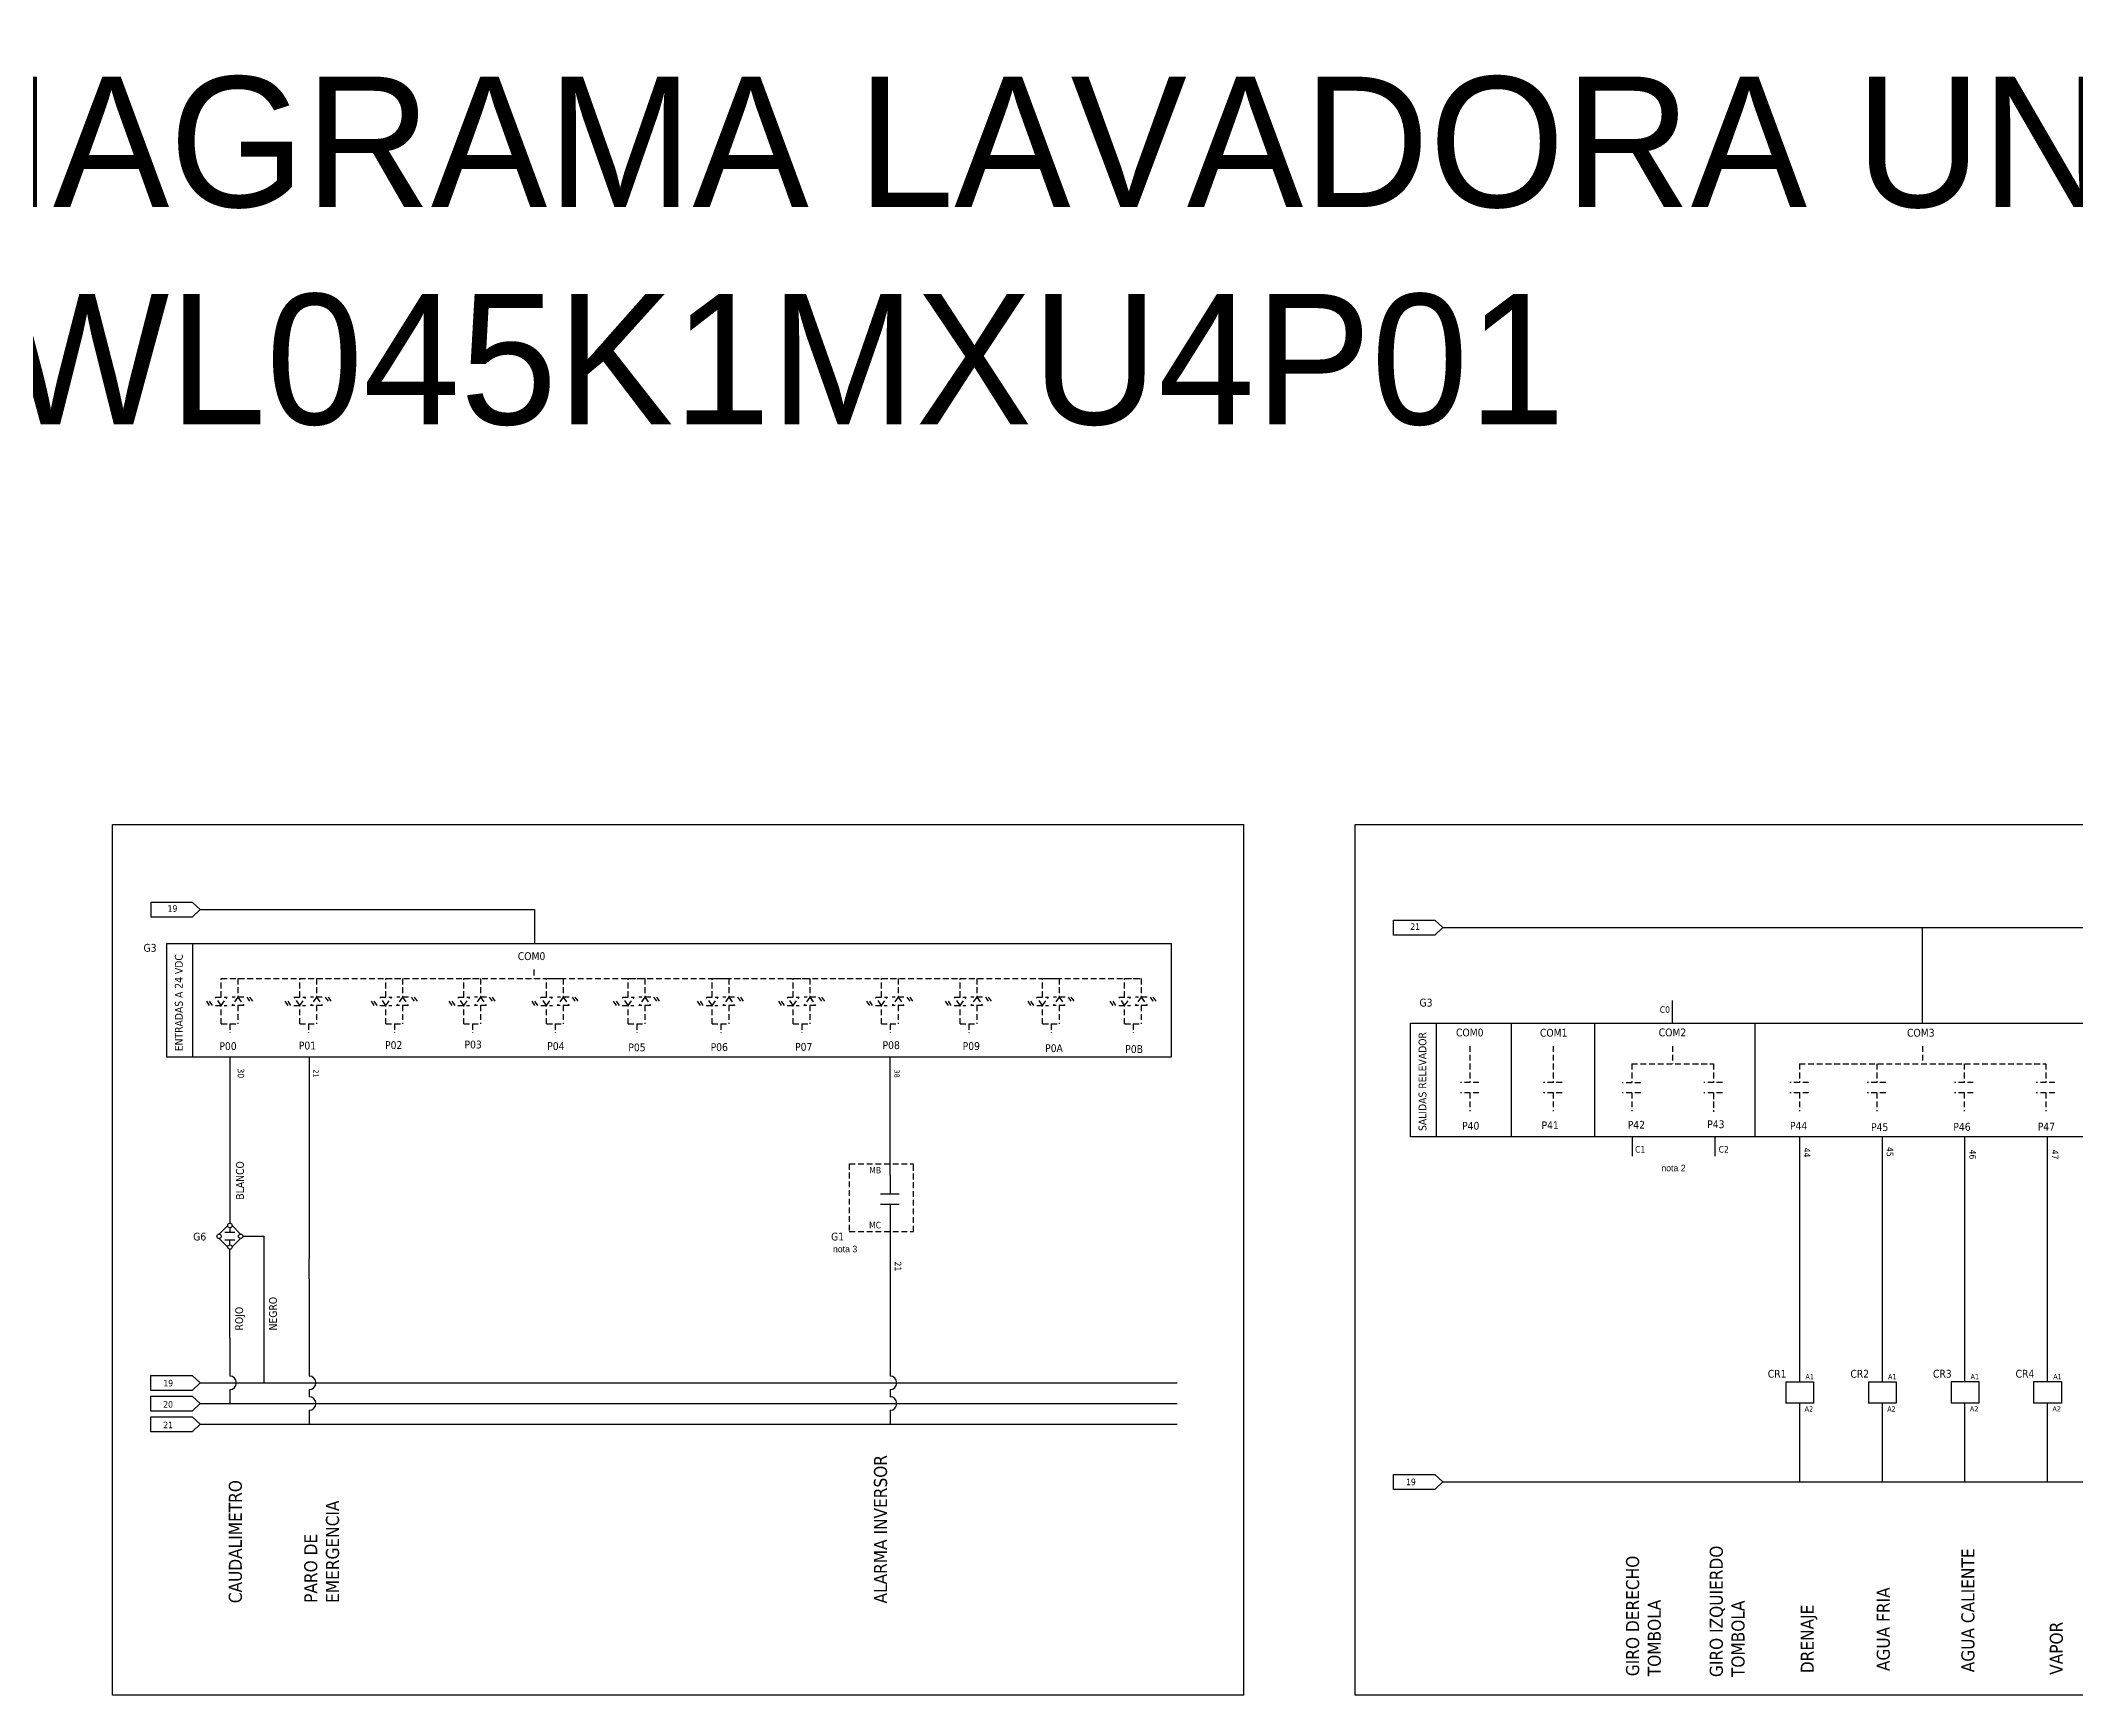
# Model space of a CAD drawing. Header units: millimetres. Extents: x 655 to 3836, y 2239 to 3519.
# Drawn here: x 1570 to 2350, y 2884 to 3519 of the extents above; entities that cross this region are included whole.
import ezdxf
from ezdxf.enums import TextEntityAlignment as Align

# ---------------------------------------------------------------- set-up
doc = ezdxf.new("R2010")
doc.units = ezdxf.units.MM
doc.linetypes.add('LÍNEAS_OCULTAS2', pattern=[4.7625, 3.175, -1.5875])
doc.layers.add('0 @ 1', color=7, linetype='Continuous')
doc.layers.add('Capa1', color=7, linetype='LÍNEAS_OCULTAS2')
doc.styles.add('Tahoma', font='tahoma.ttf')

# ---------------------------------------------------------------- blocks, each defined once
blk = doc.blocks.new('*U38')
at = {"linetype": 'Continuous'}
for p, q in [((-1.5, 1.92), (-1.5, -1.92)), ((1.5, 1.92), (1.5, -1.92))]:
    blk.add_line(p, q, dxfattribs=at)
at = {"style": 'Tahoma'}
for tag, p in [('Descripción', (0, 8.73)), ('Diseñador de referencia', (-0.18, 3.37))]:
    blk.add_attdef(tag, text='', height=1.5, dxfattribs=at).set_placement(p, align=Align.CENTER)
at = {"linetype": 'Continuous', "style": 'Tahoma', "flags": 8}
blk.add_attdef('Terminal 1', text='', height=1.5, dxfattribs=at).set_placement((-3.17, -0.8), align=Align.TOP_RIGHT)
blk.add_attdef('Terminal 2', text='', height=1.5, dxfattribs=at).set_placement((3.17, -0.8), align=Align.TOP_LEFT)

msp = doc.modelspace()

# ---------------------------------------------------------------- linework, layer by layer
for p, q in [((1597.692, 2884.265), (1597.692, 3218.265)), ((1597.692, 3218.265), (2031.488, 3218.265)), ((2031.488, 2884.265), (2031.488, 3218.265)), ((2074.137, 2884.265), (2074.137, 3218.265)), ((2074.137, 3218.265), (2633.879, 3218.265)), ((1612.465, 3188.476), (1628.234, 3188.476)), ((1612.465, 3182.713), (1612.465, 3188.476)), ((1628.234, 3182.713), (1612.465, 3182.713)), ((1628.234, 3188.476), (1631.358, 3185.669)), ((1631.358, 3185.669), (1628.234, 3182.713)), ((1631.358, 3185.669), (1759.543, 3185.669)), ((1759.543, 3185.669), (1759.543, 3172.635)), ((2088.883, 3181.535), (2104.653, 3181.535)), ((2088.883, 3175.771), (2088.883, 3181.535)), ((2104.653, 3175.771), (2088.883, 3175.771)), ((2104.653, 3181.535), (2107.776, 3178.727)), ((2107.776, 3178.727), (2104.653, 3175.771)), ((2107.776, 3178.727), (2608.143, 3178.727)), ((2291.7, 3142.065), (2291.7, 3178.727)), ((1628.407, 3172.635), (1628.407, 3129.067)), ((2195.799, 3142.065), (2195.799, 3150.713)), ((2105.218, 3142.065), (2105.218, 3098.496)), ((2134.125, 3098.496), (2134.125, 3142.065)), ((2166.006, 3098.496), (2166.006, 3142.065)), ((2227.456, 3098.291), (2227.456, 3141.859)), ((1642.709, 3129.08), (1642.709, 3121.675)), ((1673.101, 3129.054), (1673.101, 3121.649)), ((1673.101, 3129.054), (1673.101, 3110.932)), ((1895.816, 3083.589), (1895.816, 3129.067)), ((1642.709, 3121.675), (1642.709, 3088.235)), ((1673.101, 3110.932), (1673.101, 3051.791)), ((2180.31, 3098.395), (2180.31, 3090.99)), ((2211.979, 3098.434), (2211.979, 3091.029)), ((2244.474, 3098.496), (2244.474, 3091.091)), ((2276.143, 3098.535), (2276.143, 3091.13)), ((2307.812, 3098.529), (2307.812, 3091.124)), ((2339.481, 3098.477), (2339.481, 3091.072)), ((2244.474, 3091.091), (2244.474, 3044.531)), ((2276.143, 3091.13), (2276.143, 3044.524)), ((2307.812, 3091.124), (2307.812, 3044.563)), ((2339.481, 3091.163), (2339.481, 3044.556)), ((1642.709, 3088.248), (1642.709, 3065.32)), ((1642.709, 3088.235), (1642.709, 3065.307)), ((1641.853, 3056.111), (1638.539, 3059.461)), ((1641.85, 3064.464), (1638.552, 3061.179)), ((1642.633, 3057.034), (1642.633, 3058.826)), ((1642.709, 3063.602), (1642.709, 3061.826)), ((1643.566, 3056.245), (1646.801, 3059.468)), ((1643.568, 3064.451), (1646.801, 3061.184)), ((1647.703, 3060.326), (1655.683, 3060.326)), ((1655.683, 3060.326), (1655.683, 3004.094)), ((1895.816, 3065.435), (1895.816, 3006.689)), ((1642.633, 3021.267), (1642.633, 3055.32)), ((1673.101, 3043.952), (1673.101, 3051.791)), ((1673.101, 3043.952), (1673.101, 3006.689)), ((2244.474, 3044.531), (2244.474, 3041.531)), ((2276.143, 3044.524), (2276.143, 3041.524)), ((2307.812, 3044.563), (2307.812, 3041.563)), ((2339.481, 3044.556), (2339.481, 3041.556)), ((2244.474, 3041.531), (2244.474, 3011.387)), ((2276.143, 3041.524), (2276.143, 3011.381)), ((2307.812, 3041.563), (2307.812, 3011.419)), ((2339.481, 3041.556), (2339.481, 3011.413)), ((1642.633, 3021.267), (1642.633, 3006.689)), ((2244.474, 3011.387), (2244.474, 3004.536)), ((2276.143, 3011.381), (2276.143, 3004.529)), ((2307.812, 3011.419), (2307.812, 3004.568)), ((2339.481, 3011.413), (2339.481, 3004.561)), ((1612.439, 3006.901), (1628.208, 3006.901)), ((1612.439, 3001.138), (1612.439, 3006.901)), ((1612.439, 3006.901), (1628.208, 3006.901)), ((1612.439, 3001.138), (1612.439, 3006.901)), ((1628.208, 3006.901), (1631.332, 3004.094)), ((1628.208, 3006.901), (1631.332, 3004.094)), ((1631.332, 3004.094), (1628.208, 3001.138)), ((1631.332, 3004.094), (1628.208, 3001.138)), ((1631.332, 3004.094), (1767.741, 3004.094)), ((1631.332, 3004.094), (2005.892, 3004.094)), ((1767.741, 3004.094), (2005.892, 3004.094)), ((2239.236, 3004.536), (2249.918, 3004.536)), ((2239.236, 3004.536), (2239.236, 2996.291)), ((2249.918, 3004.536), (2249.918, 2996.291)), ((2270.905, 3004.529), (2281.587, 3004.529)), ((2270.905, 3004.529), (2270.905, 2996.285)), ((2281.587, 3004.529), (2281.587, 2996.285)), ((2302.574, 3004.568), (2313.256, 3004.568)), ((2302.574, 3004.568), (2302.574, 2996.324)), ((2313.256, 3004.568), (2313.256, 2996.324)), ((2334.244, 3004.561), (2344.925, 3004.561)), ((2334.244, 3004.561), (2334.244, 2996.317)), ((2344.925, 3004.561), (2344.925, 2996.317)), ((1628.208, 3001.138), (1612.439, 3001.138)), ((1628.208, 3001.138), (1612.439, 3001.138)), ((1612.439, 2998.997), (1628.208, 2998.997)), ((1612.439, 2993.234), (1612.439, 2998.997)), ((1628.208, 2998.997), (1631.332, 2996.19)), ((1631.332, 2996.19), (1628.208, 2993.234)), ((1631.332, 2996.19), (2005.892, 2996.19)), ((1642.633, 3001.499), (1642.649, 2996.19)), ((1673.101, 3001.499), (1673.101, 2998.785)), ((1895.816, 3001.499), (1895.816, 2998.785)), ((2249.918, 2996.291), (2239.236, 2996.291)), ((2244.474, 2996.291), (2244.474, 2989.44)), ((2281.587, 2996.285), (2270.905, 2996.285)), ((2276.143, 2996.285), (2276.143, 2989.433)), ((2313.256, 2996.324), (2302.574, 2996.324)), ((2307.812, 2996.324), (2307.812, 2989.472)), ((2344.925, 2996.317), (2334.244, 2996.317)), ((2339.481, 2996.317), (2339.481, 2989.466)), ((1628.208, 2993.234), (1612.439, 2993.234)), ((1612.439, 2991.094), (1628.208, 2991.094)), ((1612.439, 2985.33), (1612.439, 2991.094)), ((1628.208, 2991.094), (1631.332, 2988.286)), ((1631.332, 2988.286), (1628.208, 2985.33)), ((1631.332, 2988.286), (2005.892, 2988.286)), ((1673.101, 2993.595), (1673.101, 2988.286)), ((1895.816, 2993.595), (1895.816, 2988.286)), ((2244.474, 2989.44), (2244.474, 2966.19)), ((2276.143, 2989.433), (2276.143, 2966.191)), ((2307.812, 2989.472), (2307.812, 2966.191)), ((2339.481, 2989.466), (2339.481, 2966.192)), ((1628.208, 2985.33), (1612.439, 2985.33)), ((2088.883, 2968.994), (2104.653, 2968.994)), ((2088.883, 2963.231), (2088.883, 2968.994)), ((2104.653, 2968.994), (2107.776, 2966.187)), ((2107.776, 2966.187), (2104.653, 2963.231)), ((2107.776, 2966.187), (2595.342, 2966.198)), ((2104.653, 2963.231), (2088.883, 2963.231)), ((2031.488, 2884.265), (1597.692, 2884.265)), ((2633.879, 2884.265), (2074.137, 2884.265))]:
    msp.add_line(p, q)
for points in [[(1618.571, 3172.635), (2003.585, 3172.635), (2003.585, 3129.067), (1618.571, 3129.067)], [(2095.337, 3142.065), (2609.573, 3142.065), (2609.573, 3098.496), (2095.337, 3098.496)]]:
    msp.add_lwpolyline(points, close=True)
for centre in [(1638.549, 3060.32), (1642.709, 3064.461), (1646.844, 3060.326), (1642.709, 3056.179)]:
    msp.add_circle(centre, 0.859)
for centre in [(1642.633, 3004.094), (1673.101, 3004.094), (1895.816, 3004.094), (1673.101, 2996.19), (1895.816, 2996.19)]:
    msp.add_arc(centre, 2.595, 270, 90)
at = {"layer": 'Capa1', "ltscale": 0.7}
for p, q in [((1759.251, 3162.598), (1759.251, 3159.151)), ((1637.183, 3152.052), (1641.68, 3152.052)), ((1639.383, 3148.86), (1637.183, 3152.052)), ((1639.383, 3152.052), (1639.383, 3159.151)), ((1639.383, 3159.151), (1645.781, 3159.151)), ((1639.383, 3159.151), (1992.139, 3159.151)), ((1639.383, 3148.86), (1641.68, 3152.052)), ((1645.781, 3152.052), (1643.484, 3148.86)), ((1648.035, 3152.052), (1643.537, 3152.052)), ((1645.781, 3159.151), (1645.781, 3152.052)), ((1645.781, 3152.052), (1647.982, 3148.86)), ((1649.135, 3152.052), (1650.236, 3150.456)), ((1650.236, 3152.052), (1651.336, 3150.456)), ((1667.278, 3152.052), (1671.776, 3152.052)), ((1669.479, 3148.86), (1667.278, 3152.052)), ((1669.479, 3152.052), (1669.479, 3159.151)), ((1669.479, 3159.151), (1675.877, 3159.151)), ((1669.479, 3148.86), (1671.776, 3152.052)), ((1675.877, 3152.052), (1673.58, 3148.86)), ((1678.13, 3152.052), (1673.633, 3152.052)), ((1675.877, 3159.151), (1675.877, 3152.052)), ((1675.877, 3152.052), (1678.077, 3148.86)), ((1679.231, 3152.052), (1680.331, 3150.456)), ((1680.331, 3152.052), (1681.431, 3150.456)), ((1700.294, 3152.052), (1704.791, 3152.052)), ((1702.494, 3148.86), (1700.294, 3152.052)), ((1702.494, 3152.052), (1702.494, 3159.151)), ((1702.494, 3159.151), (1708.892, 3159.151)), ((1702.494, 3148.86), (1704.791, 3152.052)), ((1708.892, 3152.052), (1706.595, 3148.86)), ((1711.146, 3152.052), (1706.649, 3152.052)), ((1708.892, 3159.151), (1708.892, 3152.052)), ((1708.892, 3152.052), (1711.093, 3148.86)), ((1712.246, 3152.052), (1713.347, 3150.456)), ((1713.347, 3152.052), (1714.447, 3150.456)), ((1730.175, 3152.052), (1734.672, 3152.052)), ((1732.375, 3148.86), (1730.175, 3152.052)), ((1732.375, 3152.052), (1732.375, 3159.151)), ((1732.375, 3159.151), (1738.773, 3159.151)), ((1732.375, 3148.86), (1734.672, 3152.052)), ((1738.773, 3152.052), (1736.476, 3148.86)), ((1741.027, 3152.052), (1736.53, 3152.052)), ((1738.773, 3159.151), (1738.773, 3152.052)), ((1738.773, 3152.052), (1740.974, 3148.86)), ((1742.128, 3152.052), (1743.228, 3150.456)), ((1743.228, 3152.052), (1744.328, 3150.456)), ((1761.918, 3152.052), (1766.415, 3152.052)), ((1764.118, 3148.86), (1761.918, 3152.052)), ((1764.118, 3152.052), (1764.118, 3159.151)), ((1764.118, 3159.151), (1770.516, 3159.151)), ((1764.118, 3148.86), (1766.415, 3152.052)), ((1770.516, 3152.052), (1768.219, 3148.86)), ((1772.77, 3152.052), (1768.273, 3152.052)), ((1770.516, 3159.151), (1770.516, 3152.052)), ((1770.516, 3152.052), (1772.717, 3148.86)), ((1773.87, 3152.052), (1774.971, 3150.456)), ((1774.971, 3152.052), (1776.071, 3150.456)), ((1793.177, 3152.052), (1797.675, 3152.052)), ((1795.378, 3148.86), (1793.177, 3152.052)), ((1795.378, 3152.052), (1795.378, 3159.151)), ((1795.378, 3159.151), (1801.776, 3159.151)), ((1795.378, 3148.86), (1797.675, 3152.052)), ((1801.776, 3152.052), (1799.479, 3148.86)), ((1804.03, 3152.052), (1799.532, 3152.052)), ((1801.776, 3159.151), (1801.776, 3152.052)), ((1801.776, 3152.052), (1803.976, 3148.86)), ((1805.13, 3152.052), (1806.23, 3150.456)), ((1806.23, 3152.052), (1807.33, 3150.456)), ((1825.369, 3152.052), (1829.867, 3152.052)), ((1827.57, 3148.86), (1825.369, 3152.052)), ((1827.57, 3152.052), (1827.57, 3159.151)), ((1827.57, 3159.151), (1833.968, 3159.151)), ((1827.57, 3148.86), (1829.867, 3152.052)), ((1833.968, 3152.052), (1831.671, 3148.86)), ((1836.221, 3152.052), (1831.724, 3152.052)), ((1833.968, 3159.151), (1833.968, 3152.052)), ((1833.968, 3152.052), (1836.168, 3148.86)), ((1837.322, 3152.052), (1838.422, 3150.456)), ((1838.422, 3152.052), (1839.522, 3150.456)), ((1856.47, 3152.052), (1860.967, 3152.052)), ((1858.67, 3148.86), (1856.47, 3152.052)), ((1858.67, 3152.052), (1858.67, 3159.151)), ((1858.67, 3159.151), (1865.068, 3159.151)), ((1858.67, 3148.86), (1860.967, 3152.052)), ((1865.068, 3152.052), (1862.771, 3148.86)), ((1867.322, 3152.052), (1862.824, 3152.052)), ((1865.068, 3159.151), (1865.068, 3152.052)), ((1865.068, 3152.052), (1867.269, 3148.86)), ((1868.422, 3152.052), (1869.523, 3150.456)), ((1869.523, 3152.052), (1870.623, 3150.456)), ((1890.29, 3152.052), (1894.787, 3152.052)), ((1892.49, 3148.86), (1890.29, 3152.052)), ((1892.49, 3152.052), (1892.49, 3159.151)), ((1892.49, 3159.151), (1898.888, 3159.151)), ((1892.49, 3148.86), (1894.787, 3152.052)), ((1898.888, 3152.052), (1896.591, 3148.86)), ((1901.142, 3152.052), (1896.644, 3152.052)), ((1898.888, 3159.151), (1898.888, 3152.052)), ((1898.888, 3152.052), (1901.089, 3148.86)), ((1902.242, 3152.052), (1903.343, 3150.456)), ((1903.343, 3152.052), (1904.443, 3150.456)), ((1920.432, 3152.052), (1924.929, 3152.052)), ((1922.632, 3148.86), (1920.432, 3152.052)), ((1922.632, 3152.052), (1922.632, 3159.151)), ((1922.632, 3159.151), (1929.03, 3159.151)), ((1922.632, 3148.86), (1924.929, 3152.052)), ((1929.03, 3152.052), (1926.733, 3148.86)), ((1931.284, 3152.052), (1926.787, 3152.052)), ((1929.03, 3159.151), (1929.03, 3152.052)), ((1929.03, 3152.052), (1931.231, 3148.86)), ((1932.384, 3152.052), (1933.485, 3150.456)), ((1933.485, 3152.052), (1934.585, 3150.456)), ((1952.078, 3152.052), (1956.576, 3152.052)), ((1954.279, 3148.86), (1952.078, 3152.052)), ((1954.279, 3152.052), (1954.279, 3159.151)), ((1954.279, 3159.151), (1960.677, 3159.151)), ((1954.279, 3148.86), (1956.576, 3152.052)), ((1960.677, 3152.052), (1958.38, 3148.86)), ((1962.931, 3152.052), (1958.433, 3152.052)), ((1960.677, 3159.151), (1960.677, 3152.052)), ((1960.677, 3152.052), (1962.877, 3148.86)), ((1964.031, 3152.052), (1965.131, 3150.456)), ((1965.131, 3152.052), (1966.231, 3150.456)), ((1983.541, 3152.052), (1988.038, 3152.052)), ((1985.741, 3148.86), (1983.541, 3152.052)), ((1985.741, 3152.052), (1985.741, 3159.151)), ((1985.741, 3159.151), (1992.139, 3159.151)), ((1985.741, 3148.86), (1988.038, 3152.052)), ((1992.139, 3152.052), (1989.842, 3148.86)), ((1994.393, 3152.052), (1989.895, 3152.052)), ((1992.139, 3159.151), (1992.139, 3152.052)), ((1992.139, 3152.052), (1994.34, 3148.86)), ((1995.493, 3152.052), (1996.594, 3150.456)), ((1996.594, 3152.052), (1997.694, 3150.456)), ((1634.929, 3148.86), (1633.829, 3150.456)), ((1636.029, 3148.86), (1634.929, 3150.456)), ((1637.129, 3148.86), (1641.627, 3148.86)), ((1639.383, 3141.761), (1639.383, 3148.86)), ((1647.982, 3148.86), (1643.484, 3148.86)), ((1647.982, 3148.86), (1643.484, 3148.86)), ((1645.781, 3148.86), (1645.781, 3141.761)), ((1665.024, 3148.86), (1663.924, 3150.456)), ((1666.124, 3148.86), (1665.024, 3150.456)), ((1667.225, 3148.86), (1671.722, 3148.86)), ((1669.479, 3141.761), (1669.479, 3148.86)), ((1678.077, 3148.86), (1673.58, 3148.86)), ((1678.077, 3148.86), (1673.58, 3148.86)), ((1675.877, 3148.86), (1675.877, 3141.761)), ((1698.04, 3148.86), (1696.94, 3150.456)), ((1699.14, 3148.86), (1698.04, 3150.456)), ((1700.241, 3148.86), (1704.738, 3148.86)), ((1702.494, 3141.761), (1702.494, 3148.86)), ((1711.093, 3148.86), (1706.595, 3148.86)), ((1711.093, 3148.86), (1706.595, 3148.86)), ((1708.892, 3148.86), (1708.892, 3141.761)), ((1727.921, 3148.86), (1726.821, 3150.456)), ((1729.021, 3148.86), (1727.921, 3150.456)), ((1730.122, 3148.86), (1734.619, 3148.86)), ((1732.375, 3141.761), (1732.375, 3148.86)), ((1740.974, 3148.86), (1736.476, 3148.86)), ((1740.974, 3148.86), (1736.476, 3148.86)), ((1738.773, 3148.86), (1738.773, 3141.761)), ((1759.664, 3148.86), (1758.564, 3150.456)), ((1760.764, 3148.86), (1759.664, 3150.456)), ((1761.865, 3148.86), (1766.362, 3148.86)), ((1764.118, 3141.761), (1764.118, 3148.86)), ((1772.717, 3148.86), (1768.219, 3148.86)), ((1772.717, 3148.86), (1768.219, 3148.86)), ((1770.516, 3148.86), (1770.516, 3141.761)), ((1790.923, 3148.86), (1789.823, 3150.456)), ((1792.024, 3148.86), (1790.923, 3150.456)), ((1793.124, 3148.86), (1797.622, 3148.86)), ((1795.378, 3141.761), (1795.378, 3148.86)), ((1803.976, 3148.86), (1799.479, 3148.86)), ((1803.976, 3148.86), (1799.479, 3148.86)), ((1801.776, 3148.86), (1801.776, 3141.761)), ((1823.115, 3148.86), (1822.015, 3150.456)), ((1824.215, 3148.86), (1823.115, 3150.456)), ((1825.316, 3148.86), (1829.813, 3148.86)), ((1827.57, 3141.761), (1827.57, 3148.86)), ((1836.168, 3148.86), (1831.671, 3148.86)), ((1836.168, 3148.86), (1831.671, 3148.86)), ((1833.968, 3148.86), (1833.968, 3141.761)), ((1854.216, 3148.86), (1853.115, 3150.456)), ((1855.316, 3148.86), (1854.216, 3150.456)), ((1856.416, 3148.86), (1860.914, 3148.86)), ((1858.67, 3141.761), (1858.67, 3148.86)), ((1867.269, 3148.86), (1862.771, 3148.86)), ((1867.269, 3148.86), (1862.771, 3148.86)), ((1865.068, 3148.86), (1865.068, 3141.761)), ((1888.036, 3148.86), (1886.936, 3150.456)), ((1889.136, 3148.86), (1888.036, 3150.456)), ((1890.236, 3148.86), (1894.734, 3148.86)), ((1892.49, 3141.761), (1892.49, 3148.86)), ((1901.089, 3148.86), (1896.591, 3148.86)), ((1901.089, 3148.86), (1896.591, 3148.86)), ((1898.888, 3148.86), (1898.888, 3141.761)), ((1918.178, 3148.86), (1917.078, 3150.456)), ((1919.278, 3148.86), (1918.178, 3150.456)), ((1920.379, 3148.86), (1924.876, 3148.86)), ((1922.632, 3141.761), (1922.632, 3148.86)), ((1931.231, 3148.86), (1926.733, 3148.86)), ((1931.231, 3148.86), (1926.733, 3148.86)), ((1929.03, 3148.86), (1929.03, 3141.761)), ((1949.824, 3148.86), (1948.724, 3150.456)), ((1950.925, 3148.86), (1949.824, 3150.456)), ((1952.025, 3148.86), (1956.523, 3148.86)), ((1954.279, 3141.761), (1954.279, 3148.86)), ((1962.877, 3148.86), (1958.38, 3148.86)), ((1962.877, 3148.86), (1958.38, 3148.86)), ((1960.677, 3148.86), (1960.677, 3141.761)), ((1981.287, 3148.86), (1980.187, 3150.456)), ((1982.387, 3148.86), (1981.287, 3150.456)), ((1983.487, 3148.86), (1987.985, 3148.86)), ((1985.741, 3141.761), (1985.741, 3148.86)), ((1994.34, 3148.86), (1989.842, 3148.86)), ((1994.34, 3148.86), (1989.842, 3148.86)), ((1992.139, 3148.86), (1992.139, 3141.761)), ((1639.383, 3141.761), (1645.781, 3141.761)), ((1639.383, 3141.761), (1645.781, 3141.761)), ((1642.709, 3141.761), (1642.709, 3138.315)), ((1669.479, 3141.761), (1675.877, 3141.761)), ((1669.479, 3141.761), (1675.877, 3141.761)), ((1672.805, 3141.761), (1672.805, 3138.315)), ((1702.494, 3141.761), (1708.892, 3141.761)), ((1702.494, 3141.761), (1708.892, 3141.761)), ((1705.821, 3141.761), (1705.821, 3138.315)), ((1732.375, 3141.761), (1738.773, 3141.761)), ((1732.375, 3141.761), (1738.773, 3141.761)), ((1735.702, 3141.761), (1735.702, 3138.315)), ((1764.118, 3141.761), (1770.516, 3141.761)), ((1764.118, 3141.761), (1770.516, 3141.761)), ((1767.445, 3141.761), (1767.445, 3138.315)), ((1795.378, 3141.761), (1801.776, 3141.761)), ((1795.378, 3141.761), (1801.776, 3141.761)), ((1798.704, 3141.761), (1798.704, 3138.315)), ((1827.57, 3141.761), (1833.968, 3141.761)), ((1827.57, 3141.761), (1833.968, 3141.761)), ((1830.896, 3141.761), (1830.896, 3138.315)), ((1858.67, 3141.761), (1865.068, 3141.761)), ((1858.67, 3141.761), (1865.068, 3141.761)), ((1861.996, 3141.761), (1861.996, 3138.315)), ((1892.49, 3141.761), (1898.888, 3141.761)), ((1892.49, 3141.761), (1898.888, 3141.761)), ((1895.816, 3141.761), (1895.816, 3138.315)), ((1922.632, 3141.761), (1929.03, 3141.761)), ((1922.632, 3141.761), (1929.03, 3141.761)), ((1925.959, 3141.761), (1925.959, 3138.315)), ((1954.279, 3141.761), (1960.677, 3141.761)), ((1954.279, 3141.761), (1960.677, 3141.761)), ((1957.605, 3141.761), (1957.605, 3138.315)), ((1985.741, 3141.761), (1992.139, 3141.761)), ((1985.741, 3141.761), (1992.139, 3141.761)), ((1989.067, 3141.761), (1989.067, 3138.315)), ((2118.125, 3133.249), (2118.125, 3126.449)), ((2150.006, 3133.249), (2150.006, 3126.035)), ((2195.799, 3133.249), (2195.799, 3126.449)), ((2291.7, 3133.249), (2291.7, 3126.449)), ((2118.125, 3126.449), (2118.125, 3119.35)), ((2150.006, 3126.449), (2150.006, 3119.35)), ((2180.143, 3126.449), (2211.456, 3126.449)), ((2180.143, 3126.449), (2180.143, 3119.35)), ((2211.456, 3126.449), (2211.456, 3119.35)), ((2244.474, 3126.449), (2338.927, 3126.449)), ((2244.474, 3126.449), (2244.474, 3119.35)), ((2274.102, 3126.449), (2274.102, 3119.35)), ((2307.613, 3126.449), (2307.613, 3119.35)), ((2338.927, 3126.449), (2338.927, 3119.35)), ((2121.577, 3119.35), (2114.478, 3119.35)), ((2121.577, 3115.39), (2114.478, 3115.39)), ((2118.125, 3115.39), (2118.125, 3108.291)), ((2153.458, 3119.35), (2146.359, 3119.35)), ((2153.458, 3115.39), (2146.359, 3115.39)), ((2150.006, 3115.39), (2150.006, 3108.291)), ((2183.595, 3119.144), (2176.496, 3119.144)), ((2183.595, 3115.39), (2176.496, 3115.39)), ((2180.143, 3115.39), (2180.143, 3108.291)), ((2214.908, 3119.35), (2207.809, 3119.35)), ((2214.908, 3115.39), (2207.809, 3115.39)), ((2211.456, 3115.39), (2211.456, 3108.291)), ((2211.456, 3115.184), (2211.456, 3108.085)), ((2247.926, 3119.35), (2240.827, 3119.35)), ((2247.926, 3115.39), (2240.827, 3115.39)), ((2244.474, 3115.39), (2244.474, 3108.291)), ((2244.474, 3115.39), (2244.474, 3108.291)), ((2277.554, 3119.35), (2270.455, 3119.35)), ((2277.554, 3115.39), (2270.455, 3115.39)), ((2274.102, 3115.39), (2274.102, 3108.291)), ((2274.102, 3115.39), (2274.102, 3108.291)), ((2311.066, 3119.35), (2303.967, 3119.35)), ((2311.066, 3115.39), (2303.967, 3115.39)), ((2307.613, 3115.39), (2307.613, 3108.291)), ((2307.613, 3115.39), (2307.613, 3108.291)), ((2342.379, 3119.35), (2335.28, 3119.35)), ((2342.379, 3115.39), (2335.28, 3115.39)), ((2338.927, 3115.39), (2338.927, 3108.291)), ((2338.927, 3115.39), (2338.927, 3108.291)), ((1880.193, 3088.058), (1904.81, 3088.058)), ((1880.193, 3088.058), (1880.193, 3062.125)), ((1904.81, 3062.125), (1904.81, 3088.058)), ((1880.193, 3062.125), (1904.81, 3062.125))]:
    msp.add_line(p, q, dxfattribs=at)
at = {"layer": 'Capa1', "linetype": 'ByBlock', "ltscale": 0.7}
for p, q in [((1895.816, 3083.589), (1895.816, 3076.489)), ((1899.269, 3076.489), (1892.17, 3076.489)), ((1899.269, 3072.53), (1892.17, 3072.53)), ((1895.816, 3072.53), (1895.816, 3065.43))]:
    msp.add_line(p, q, dxfattribs=at)

# ---------------------------------------------------------------- block references
at = {"layer": '0 @ 1', "rotation": 270}
msp.add_blockref('*U38', (1642.709, 3060.326), dxfattribs=at)

# ---------------------------------------------------------------- texts
at = {"insert": (1508.026, 3505.061), "char_height": 50, "attachment_point": 1}
msp.add_mtext_dynamic_manual_height_columns('DIAGRAMA LAVADORA UNIMAC TEÑIDO MODELO: UWL045K1MXU4P01', width=1737.66188, gutter_width=15, heights=[0], dxfattribs=at)
at = {"style": 'Tahoma'}
for s, insert, char_height, width, attachment_point in [('19', (1618.829, 3187.276), 2.5, 15.27778, 1), ('21', (2095.248, 3180.334), 2.5, 15.27778, 1), ('G3', (1614.591, 3172.446), 3, 6.75811, 3), ('COM0', (1753.077, 3169.262), 3, 15.27778, 1), ('G3', (2103.788, 3151.431), 3, 6.75811, 3), ('C0', (2190.914, 3148.523), 2.5, 15.27778, 1), ('COM0', (2112.783, 3139.98), 3, 15.27778, 1), ('COM1', (2144.974, 3139.881), 3, 15.27778, 1), ('COM2', (2190.505, 3139.998), 3, 15.27778, 1), ('COM3', (2285.71, 3139.882), 3, 15.27778, 1), ('P00', (1638.659, 3134.766), 3, 15.27778, 1), ('P01', (1669.123, 3134.973), 3, 15.27778, 1), ('P02', (1702.185, 3135.151), 3, 15.27778, 1), ('P03', (1732.649, 3135.358), 3, 15.27778, 1), ('P04', (1764.374, 3134.78), 3, 15.27778, 1), ('P05', (1795.462, 3134.268), 3, 15.27778, 1), ('P06', (1827.003, 3134.383), 3, 15.27778, 1), ('P07', (1859.381, 3134.451), 3, 15.27778, 1), ('P08', (1892.921, 3135.115), 3, 15.27778, 1), ('P09', (1923.638, 3134.78), 3, 15.27778, 1), ('P0A', (1955.253, 3133.963), 3, 15.27778, 1), ('P0B', (1985.97, 3133.627), 3, 15.27778, 1), ('P43', (2209.093, 3104.788), 3, 15.27778, 1), ('P40', (2115.104, 3104.196), 3, 15.27778, 1), ('P41', (2145.567, 3104.403), 3, 15.27778, 1), ('P42', (2178.63, 3104.581), 3, 15.27778, 1), ('P44', (2240.819, 3104.209), 3, 15.27778, 1), ('P45', (2271.906, 3103.698), 3, 15.27778, 1), ('P46', (2303.448, 3103.813), 3, 15.27778, 1), ('P47', (2335.825, 3103.881), 3, 15.27778, 1), ('C1', (2181.44, 3094.895), 2.5, 15.27778, 1), ('C2', (2213.487, 3094.912), 2.5, 15.27778, 1), ('MB', (1887.823, 3086.902), 2.5, 3.06572, 1), ('MC', (1887.763, 3065.87), 2.5, 2.91491, 1), ('G6', (1633.631, 3061.706), 3, 6.75811, 3), ('G1', (1878.194, 3061.706), 3, 6.75811, 3), ('19', (1617.179, 3005.248), 2.5, 15.27778, 1), ('CR1', (2232.316, 3009.086), 3, 4.60148, 1), ('A1', (2246.751, 3007.465), 2, 4.60148, 1), ('CR2', (2263.985, 3009.079), 3, 4.60148, 1), ('A1', (2278.42, 3007.459), 2, 4.60148, 1), ('CR3', (2295.655, 3009.118), 3, 4.60148, 1), ('A1', (2310.089, 3007.498), 2, 4.60148, 1), ('CR4', (2327.324, 3009.112), 3, 4.60148, 1), ('A1', (2341.758, 3007.491), 2, 4.60148, 1), ('20', (1617.14, 2997.103), 2.5, 15.27778, 1), ('21', (1617.14, 2989.2), 2.5, 15.27778, 1), ('A2', (2246.453, 2995.114), 2, 4.60148, 1), ('A2', (2278.123, 2995.107), 2, 4.60148, 1), ('A2', (2309.792, 2995.146), 2, 4.60148, 1), ('A2', (2341.461, 2995.14), 2, 4.60148, 1), ('19', (2093.623, 2967.341), 2.5, 15.27778, 1)]:
    msp.add_mtext(s, dxfattribs=dict(at, insert=insert, char_height=char_height, width=width, attachment_point=attachment_point))
at = {"attachment_point": 1, "style": 'Tahoma'}
for s, insert, char_height, width, rotation in [('ENTRADAS A 24 VDC', (1621.626, 3131.276), 3, 53.74005, 90), ('SALIDAS RELEVADOR', (2098.437, 3100.705), 3, 53.74005, 90), ('30', (1648.178, 3124.699), 2.5, 15.27778, 270), ('21', (1676.711, 3124.29), 2, 15.27778, 270), ('38', (1899.426, 3124.29), 2, 15.27778, 270), ('44', (2248.661, 3094.302), 2.5, 15.27778, 270), ('45', (2280.432, 3094.598), 2.5, 15.27778, 270), ('46', (2312.105, 3093.576), 2.5, 15.27778, 270), ('47', (2343.775, 3093.524), 2.5, 15.27778, 270), ('BLANCO', (1645.054, 3074.365), 3, 38.91614, 90), ('21', (1900.11, 3050.663), 2.5, 15.27778, 270), ('NEGRO', (1657.717, 3024.199), 3, 38.585, 90), ('ROJO', (1644.743, 3024.199), 3, 38.585, 90), ('ALARMA INVERSOR', (1889.636, 2919.483), 5, 57.07159, 90), ('CAUDALIMETRO', (1642.279, 2919.583), 5, 53.49894, 90), ('PARO DE EMERGENCIA', (1671.194, 2919.72), 5, 57.07159, 90), ('GIRO IZQUIERDO TOMBOLA', (2210.077, 2891.261), 5, 57.55143, 90), ('GIRO DERECHO TOMBOLA', (2177.981, 2891.599), 5, 52.19022, 90), ('AGUA CALIENTE', (2306.541, 2893.113), 5, 45.04191, 90), ('AGUA FRIA', (2274.106, 2893.565), 5, 45.04191, 90), ('DRENAJE', (2244.966, 2892.754), 5, 54.93704, 90), ('VAPOR', (2340.44, 2892.138), 5, 45.04191, 90)]:
    msp.add_mtext(s, dxfattribs=dict(at, insert=insert, char_height=char_height, width=width, rotation=rotation))
at = {"char_height": 2.5, "width": 19.76711, "attachment_point": 1}
for s, insert in [('nota 2', (2191.52, 3087.736)), ('nota 3', (1873.922, 3056.68))]:
    msp.add_mtext(s, dxfattribs=dict(at, insert=insert))

doc.saveas('drawing.dxf')
